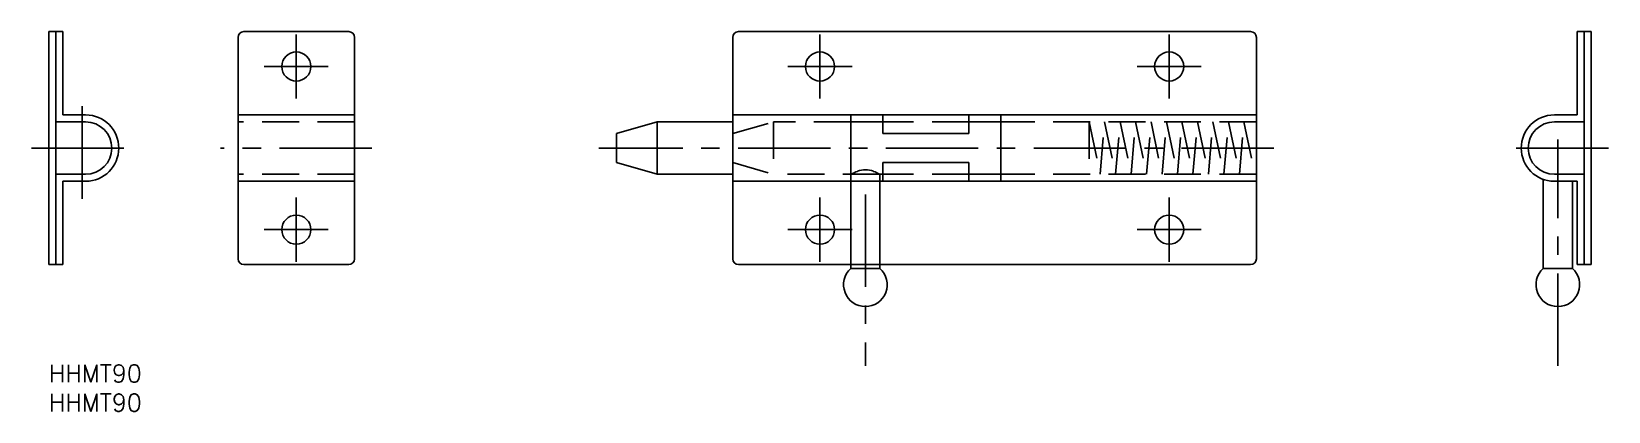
# Model space of a CAD drawing. Extents: x -3 to 268, y -8 to 57.
import ezdxf

# ---------------------------------------------------------------- set-up
doc = ezdxf.new("R2010")
doc.units = 0
doc.header["$LTSCALE"] = 0.5
doc.linetypes.add('CENTER', pattern=[50.8, 31.75, -6.35, 6.35, -6.35])
doc.linetypes.add('DASHED', pattern=[19.05, 12.7, -6.35])
for name, color, linetype in [('MSM_CENTER', 1, 'CENTER'), ('MSM_CONTINUOUS', 7, 'CONTINUOUS'), ('MSM_DASHED', 4, 'DASHED'), ('MSM_PART_NUMBER', 7, 'CONTINUOUS')]:
    doc.layers.add(name, color=color, linetype=linetype)
doc.styles.get("Standard").update_dxf_attribs({"font": 'txt.shx', "height": 3, "bigfont": 'bigfont.shx'})

# ---------------------------------------------------------------- blocks, each defined once
blk = doc.blocks.new('*U5')
at = {"layer": 'MSM_PART_NUMBER'}
blk.add_text('HHMT90', height=3, dxfattribs=at).set_placement((0, -3))
blk = doc.blocks.new('*U6')
at = {"layer": 'MSM_PART_NUMBER'}
blk.add_text('HHMT90', height=3, dxfattribs=at).set_placement((0, -8))

msp = doc.modelspace()

# ---------------------------------------------------------------- linework, layer by layer
at = {"layer": 'MSM_CENTER'}
for p, q in [((42.5, 56.7), (42.5, 45.7)), ((132.5, 56.7), (132.5, 45.7)), ((192.5, 56.7), (192.5, 45.7)), ((48, 51.2), (37, 51.2)), ((138, 51.2), (127, 51.2)), ((198, 51.2), (187, 51.2)), ((5.7, 28.5), (5.7, 45.9)), ((259.3, -0.2), (259.3, 38.7)), ((-3, 37.2), (15, 37.2)), ((55.5, 37.2), (29.5, 37.2)), ((210.5, 37.2), (94.5, 37.2)), ((268, 37.2), (250, 37.2)), ((42.5, 28.7), (42.5, 17.7)), ((132.5, 28.7), (132.5, 17.7)), ((140.3, 29.25), (140.3, -0.2)), ((192.5, 28.7), (192.5, 17.7)), ((48, 23.2), (37, 23.2)), ((138, 23.2), (127, 23.2)), ((198, 23.2), (187, 23.2))]:
    msp.add_line(p, q, dxfattribs=at)
at = {"layer": 'MSM_CONTINUOUS'}
for p, q in [((0, 57.2), (2.4, 57.2)), ((0, 57.2), (0, 17.2)), ((1.2, 57.2), (1.2, 17.2)), ((2.4, 57.2), (2.4, 42.9)), ((33.5, 57.2), (51.5, 57.2)), ((118.5, 57.2), (206.5, 57.2)), ((265, 57.2), (262.6, 57.2)), ((262.6, 57.2), (262.6, 42.9)), ((263.8, 57.2), (263.8, 17.2)), ((265, 57.2), (265, 17.2)), ((32.5, 56.2), (32.5, 18.2)), ((52.5, 56.2), (52.5, 18.2)), ((117.5, 56.2), (117.5, 18.2)), ((207.5, 56.2), (207.5, 18.2)), ((6.3, 41.7), (1.2, 41.7)), ((6.3, 42.9), (2.4, 42.9)), ((52.5, 42.9), (32.5, 42.9)), ((97.5, 39.7), (104.5, 41.7)), ((117.5, 41.7), (104.5, 41.7)), ((104.5, 41.7), (104.5, 32.7)), ((207.5, 42.9), (117.5, 42.9)), ((137.8, 42.9), (137.8, 16.55)), ((143.3, 41.7), (137.8, 41.7)), ((143.3, 39.7), (143.3, 42.9)), ((158.1, 39.7), (158.1, 42.9)), ((163.6, 41.7), (158.1, 41.7)), ((163.6, 31.5), (163.6, 42.9)), ((258.7, 42.9), (262.6, 42.9)), ((258.7, 41.7), (263.8, 41.7)), ((97.5, 39.7), (97.5, 34.7)), ((158.1, 39.7), (143.3, 39.7)), ((6.3, 32.7), (1.2, 32.7)), ((97.5, 34.7), (104.5, 32.7)), ((117.5, 32.7), (104.5, 32.7)), ((142.8, 16.55), (142.8, 32.7)), ((142.8, 32.7), (143.3, 32.7)), ((158.1, 34.7), (143.3, 34.7)), ((143.3, 31.5), (143.3, 34.7)), ((158.1, 31.5), (158.1, 34.7)), ((163.6, 32.7), (158.1, 32.7)), ((258.7, 32.7), (263.8, 32.7)), ((2.4, 31.5), (2.4, 17.2)), ((6.3, 31.5), (2.4, 31.5)), ((52.5, 31.5), (32.5, 31.5)), ((207.5, 31.5), (117.5, 31.5)), ((256.8, 31.83), (256.8, 16.55)), ((258.7, 31.5), (262.6, 31.5)), ((261.8, 16.55), (261.8, 31.5)), ((262.6, 31.5), (262.6, 17.2)), ((0, 17.2), (2.4, 17.2)), ((33.5, 17.2), (51.5, 17.2)), ((118.5, 17.2), (137.8, 17.2)), ((137.8, 16.55), (142.8, 16.55)), ((142.8, 17.2), (206.5, 17.2)), ((256.8, 16.55), (261.8, 16.55)), ((265, 17.2), (262.6, 17.2))]:
    msp.add_line(p, q, dxfattribs=at)
for centre in [(42.5, 51.2), (132.5, 51.2), (192.5, 51.2), (42.5, 23.2), (132.5, 23.2), (192.5, 23.2)]:
    msp.add_circle(centre, 2.5, dxfattribs=at)
for centre, radius, start, end in [((33.5, 56.2), 1, 90, 180), ((51.5, 56.2), 1, 0, 90), ((118.5, 56.2), 1, 90, 180), ((206.5, 56.2), 1, 0, 90), ((6.3, 37.2), 5.7, 270, 90), ((6.3, 37.2), 4.5, 270, 90), ((258.7, 37.2), 5.7, 90, 270), ((258.7, 37.2), 4.5, 90, 270), ((141.33, 26.43), 7.19, 109.4602, 119.3607), ((140.29, 29.48), 3.98, 89.8356, 109.9759), ((140.31, 29.48), 3.98, 70.0241, 90.1644), ((139.27, 26.43), 7.19, 60.6393, 70.5398), ((33.5, 18.2), 1, 180, 270), ((51.5, 18.2), 1, 270, 0), ((118.5, 18.2), 1, 180, 270), ((140.3, 13.75), 3.75, 131.8103, 48.1897), ((206.5, 18.2), 1, 270, 0), ((259.3, 13.75), 3.75, 131.8103, 48.1897)]:
    msp.add_arc(centre, radius, start, end, dxfattribs=at)
at = {"layer": 'MSM_DASHED'}
for p, q in [((52.5, 41.7), (32.5, 41.7)), ((117.5, 39.7), (124.5, 41.7)), ((137.8, 41.7), (124.5, 41.7)), ((124.5, 41.7), (124.5, 32.7)), ((158.1, 41.7), (143.3, 41.7)), ((207.5, 41.7), (163.6, 41.7)), ((178.75, 41.7), (178.75, 32.7)), ((178.75, 41.7), (180.65, 32.7)), ((180.65, 32.7), (181.41, 41.7)), ((181.41, 41.7), (183.31, 32.7)), ((183.31, 32.7), (184.07, 41.7)), ((184.07, 41.7), (185.96, 32.7)), ((185.96, 32.7), (186.73, 41.7)), ((186.73, 41.7), (188.62, 32.7)), ((188.62, 32.7), (189.39, 41.7)), ((189.39, 41.7), (191.28, 32.7)), ((191.28, 32.7), (192.05, 41.7)), ((192.05, 41.7), (193.94, 32.7)), ((193.94, 32.7), (194.71, 41.7)), ((194.71, 41.7), (196.6, 32.7)), ((196.6, 32.7), (197.37, 41.7)), ((197.37, 41.7), (199.26, 32.7)), ((199.26, 32.7), (200.03, 41.7)), ((200.03, 41.7), (201.92, 32.7)), ((201.92, 32.7), (202.69, 41.7)), ((202.69, 41.7), (204.58, 32.7)), ((204.58, 32.7), (205.34, 41.7)), ((205.34, 41.7), (207.24, 32.7)), ((52.5, 32.7), (32.5, 32.7)), ((117.5, 34.7), (124.5, 32.7)), ((142.8, 32.7), (124.5, 32.7)), ((158.1, 32.7), (143.3, 32.7)), ((207.5, 32.7), (163.6, 32.7)), ((142.8, 17.2), (137.8, 17.2))]:
    msp.add_line(p, q, dxfattribs=at)

# ---------------------------------------------------------------- block references
at = {"layer": 'MSM_CONTINUOUS'}
for name in ['*U5', '*U6']:
    msp.add_blockref(name, (0, 0), dxfattribs=at)

doc.saveas('drawing.dxf')
